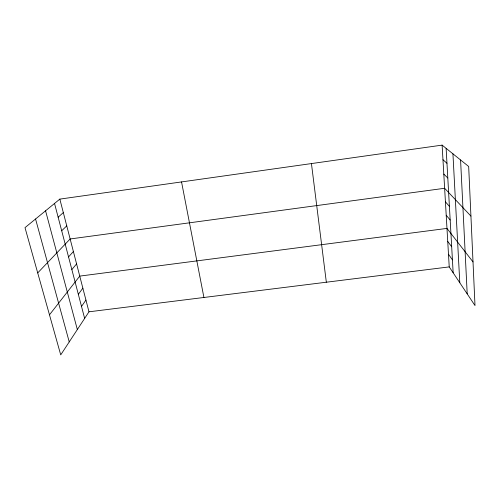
<?xml version="1.0" encoding="UTF-8"?>
<svg xmlns="http://www.w3.org/2000/svg" width="500" height="500" viewBox="0 0 500 500"><rect width="100%" height="100%" fill="white"/><g stroke="black" fill="none" stroke-linecap="round" stroke-linejoin="round"><path stroke-width="0.75" d="M59.837 199.112L88.975 311.806L60.725 354.881L25 227.65L59.837 199.112L442.113 145.119L468.675 166.488L475 305.575L449.225 266.9L442.113 145.119M81.506 306.444L85.938 300.062M78.331 294.319L82.863 288.163M49.475 314.825L79.744 276.106L446.981 228.4L473.013 261.913M71.85 269.569L76.588 263.888M68.544 256.944L73.388 251.513M37.706 272.913L70.144 238.969L444.637 188.275L470.931 216.1M61.694 230.775L66.756 225.869M58.144 217.213L63.319 212.581M88.975 311.806L449.225 266.9M442.969 159.719L446.969 163.281M443.806 174.1L447.8 178M445.425 201.838L449.4 206.356M446.206 215.212L450.175 220.019M447.738 241.412L451.688 246.775M448.488 254.244L452.425 259.875M35.556 219L69.231 341.906M45.569 210.8L77.337 329.544M54.538 203.456L84.644 318.412M181.544 181.925L203.919 297.481M311.438 163.575L326.337 282.219M446.125 148.344L453.156 272.794M452.938 153.825L459.794 282.756M460.575 159.969L467.2 293.869"/></g></svg>
